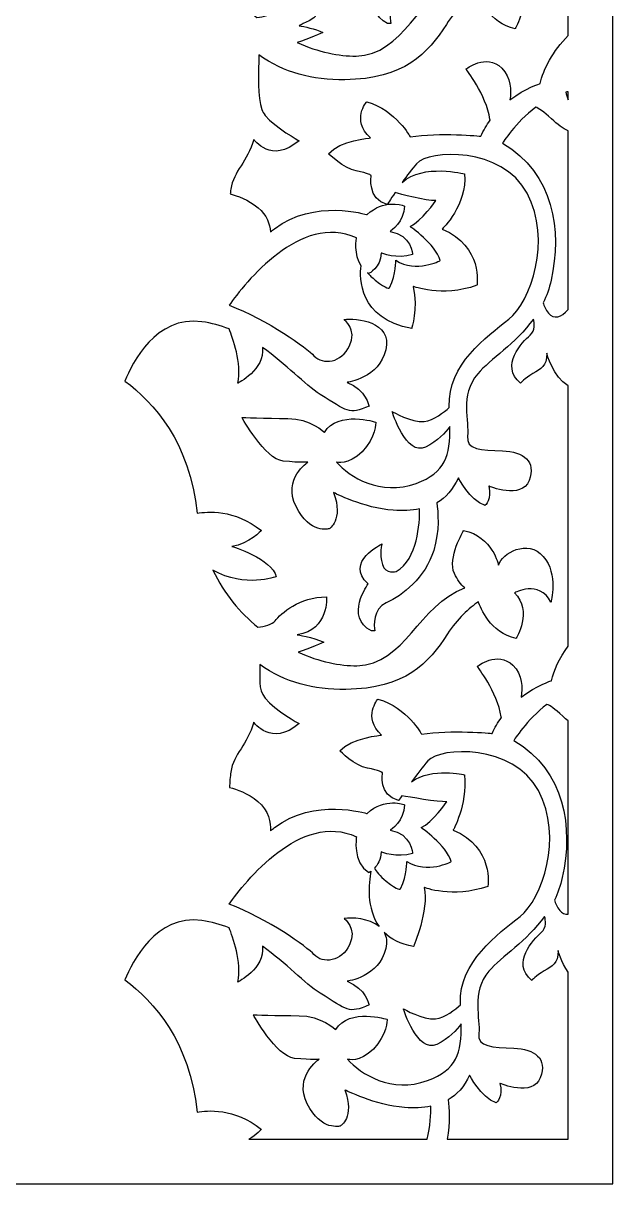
# Model space of a CAD drawing. Header units: centimetres. Extents: x -9.6 to 9.9, y -13.1 to 7.2.
# Drawn here: x 4.76 to 9.93, y -13.1 to -2.93 of the extents above; entities that cross this region are included whole.
import ezdxf

# ---------------------------------------------------------------- set-up
doc = ezdxf.new("R2010")
doc.units = ezdxf.units.CM
doc.header["$MEASUREMENT"] = 0
doc.layers.add('layer 1', color=7, linetype='Continuous')

msp = doc.modelspace()

# ---------------------------------------------------------------- linework, layer by layer
at = {"layer": 'layer 1', "color": 177}
for points, knots in [([(-9.62521, 7.23276), (-9.62521, 7.23276), (9.9253, 7.23276), (9.9253, 7.23276), (9.9253, 7.23276), (9.9253, 7.23276), (9.9253, -13.09977), (9.9253, -13.09977), (9.9253, -13.09977), (9.9253, -13.09977), (-9.62521, -13.09977), (-9.62521, -13.09977), (-9.62521, -13.09977), (-9.62521, -13.09977), (-9.62521, 7.23276), (-9.62521, 7.23276)], [0, 0, 0, 0, 0.2, 0.2, 0.2, 0.2, 0.4, 0.4, 0.4, 0.4, 0.6, 0.6, 0.6, 0.6, 1, 1, 1, 1]), ([(9.53429, -0.62569), (9.53429, -0.62569), (9.53429, -3.0408), (9.53429, -3.0408), (9.53429, -3.0408), (9.40402, -3.17687), (9.31375, -3.33815), (9.28936, -3.46142), (9.28936, -3.46142), (9.28936, -3.46142), (9.16129, -3.49952), (9.02375, -3.60596), (9.02375, -3.60596), (9.03579, -3.5263), (9.03524, -3.4077), (8.95197, -3.32646), (8.95197, -3.32646), (8.81607, -3.19387), (8.638, -3.33593), (8.638, -3.33593), (8.638, -3.33593), (8.638, -3.33593), (8.81607, -3.55849), (8.84887, -3.77632), (8.84887, -3.77632), (8.84928, -3.77901), (8.84969, -3.78157), (8.85013, -3.7841), (8.85013, -3.7841), (8.82015, -3.82553), (8.79262, -3.87169), (8.76921, -3.92312), (8.76921, -3.92312), (8.76921, -3.92312), (8.40371, -3.8876), (8.15066, -3.93022), (8.15066, -3.93022), (8.15066, -3.93022), (8.02994, -3.69883), (7.76871, -3.62167), (7.76871, -3.62167), (7.76871, -3.62167), (7.63207, -3.78006), (7.80086, -3.93845), (7.80086, -3.93845), (7.80086, -3.93845), (7.53561, -3.95876), (7.43514, -4.07654), (7.43514, -4.07654), (7.43514, -4.07654), (7.56777, -4.2065), (7.67628, -4.2268), (7.67628, -4.2268), (7.78479, -4.24711), (7.8089, -4.26742), (7.8089, -4.26742), (7.8089, -4.26742), (7.8089, -4.26742), (7.77205, -4.47802), (7.9487, -4.5213), (7.9487, -4.5213), (7.9487, -4.5213), (7.97711, -4.47716), (8.01802, -4.41705), (8.01802, -4.41705), (8.05139, -4.42644), (8.29205, -4.49314), (8.37521, -4.48772), (8.37521, -4.48772), (8.37521, -4.48772), (8.24827, -4.66847), (8.15018, -4.71512), (8.15018, -4.71512), (8.15018, -4.71512), (8.36944, -4.86672), (8.41272, -5.01249), (8.41272, -5.01249), (8.41272, -5.01249), (8.205, -5.124), (8.02325, -5.0103), (8.02325, -5.0103), (8.02325, -5.0103), (8.02902, -5.12619), (7.96843, -5.25155), (7.96843, -5.25155), (7.96843, -5.25155), (7.95112, -5.27196), (7.84438, -5.18449), (7.84438, -5.18449), (7.81593, -5.16119), (7.79404, -5.13964), (7.77723, -5.12057), (7.77723, -5.12057), (7.78035, -5.12265), (7.78353, -5.12469), (7.78684, -5.12663), (7.78684, -5.12663), (7.78684, -5.12663), (7.89462, -5.07454), (7.89462, -4.94668), (7.89462, -4.94668), (7.89462, -4.94668), (8.0352, -5.00351), (8.17109, -4.96089), (8.17109, -4.96089), (8.17109, -4.96089), (8.16172, -4.78568), (7.97428, -4.75727), (7.97428, -4.75727), (7.97428, -4.75727), (8.1008, -4.67203), (8.1008, -4.53471), (8.1008, -4.53471), (8.1008, -4.53471), (8.06812, -4.52132), (8.0185, -4.51817), (8.0185, -4.51817), (8.0185, -4.51817), (7.98102, -4.51796), (7.98102, -4.51796), (7.98102, -4.51796), (7.92037, -4.52111), (7.84457, -4.54232), (7.77278, -4.61047), (7.77278, -4.61047), (7.77278, -4.61047), (7.30418, -4.46841), (6.96211, -4.73359), (6.96211, -4.73359), (6.95032, -4.74273), (6.93858, -4.75199), (6.92694, -4.76133), (6.92694, -4.76133), (6.92038, -4.69579), (6.89452, -4.61401), (6.81686, -4.55038), (6.81686, -4.55038), (6.72955, -4.47884), (6.63689, -4.44508), (6.57291, -4.42926), (6.57291, -4.42926), (6.5744, -4.4148), (6.57611, -4.40086), (6.57806, -4.38763), (6.57806, -4.38763), (6.60174, -4.22611), (6.72606, -4.14834), (6.77934, -3.95092), (6.77934, -3.95092), (6.77934, -3.95092), (6.93326, -4.17227), (7.17598, -3.96288), (7.17598, -3.96288), (7.17598, -3.96288), (6.96878, -3.84922), (6.87998, -3.74153), (6.87998, -3.74153), (6.8659, -3.72446), (6.85587, -3.70727), (6.84872, -3.68971), (6.84872, -3.68971), (6.81344, -3.58228), (6.81716, -3.3672), (6.82428, -3.28202), (6.82428, -3.28202), (6.82461, -3.2595), (6.82448, -3.23597), (6.82256, -3.21119), (6.82256, -3.21119), (7.04636, -3.37015), (7.29255, -3.4317), (7.57826, -3.42856), (7.57826, -3.42856), (8.09605, -3.42287), (8.30472, -3.19929), (8.46794, -2.94335), (8.46794, -2.94335), (8.55335, -2.80942), (8.65877, -2.71753), (8.7399, -2.66037), (8.7399, -2.66037), (8.75783, -2.71675), (8.83944, -2.92811), (9.06903, -2.98317), (9.06903, -2.98317), (9.06903, -2.98317), (9.21761, -2.74202), (9.05552, -2.58277), (9.05552, -2.58277), (9.05552, -2.58277), (9.27164, -2.46447), (9.3752, -2.66467), (9.3752, -2.66467), (9.3752, -2.66467), (9.44274, -2.41897), (9.30766, -2.26427), (9.30766, -2.26427), (9.17259, -2.10957), (8.94296, -2.23242), (8.91594, -2.34162), (8.91594, -2.34162), (8.91594, -2.34162), (8.86191, -2.08682), (8.60977, -2.03677), (8.60977, -2.03677), (8.60977, -2.03677), (8.46569, -2.27792), (8.52872, -2.41442), (8.52872, -2.41442), (8.55342, -2.4679), (8.58707, -2.50948), (8.61891, -2.54031), (8.61891, -2.54031), (8.21349, -2.68695), (8.09695, -3.21342), (7.67519, -3.22146), (7.67519, -3.22146), (7.52963, -3.22424), (7.3455, -3.18612), (7.15882, -3.10265), (7.15882, -3.10265), (7.25532, -3.07215), (7.38507, -3.01502), (7.38507, -3.01502), (7.38507, -3.01502), (7.31284, -2.98184), (7.22148, -2.96318), (7.17728, -2.9555), (7.17728, -2.9555), (7.18914, -2.94952), (7.20113, -2.94326), (7.2133, -2.93667), (7.2133, -2.93667), (7.36376, -2.88517), (7.39894, -2.75289), (7.40637, -2.67654), (7.40637, -2.67654), (7.40646, -2.6757), (7.40654, -2.67487), (7.40661, -2.67405), (7.40661, -2.67405), (7.40666, -2.67353), (7.4067, -2.67303), (7.40675, -2.67252), (7.40675, -2.67252), (7.40959, -2.64054), (7.40759, -2.61917), (7.40759, -2.61917), (7.40759, -2.61917), (7.17345, -2.61462), (7.00686, -2.76477), (6.95733, -2.82847), (6.95733, -2.82847), (6.93192, -2.86115), (6.86501, -2.87705), (6.80587, -2.8848), (6.80587, -2.8848), (6.65054, -2.75752), (6.51133, -2.59233), (6.41332, -2.38594), (6.41332, -2.38594), (6.69591, -2.54511), (6.9666, -2.44209), (6.9666, -2.44209), (6.9666, -2.44209), (6.96656, -2.44188), (6.96649, -2.44167), (6.96645, -2.44146), (6.96645, -2.44146), (6.96659, -2.44141), (6.96667, -2.44138), (6.96667, -2.44138), (6.96667, -2.44138), (6.93457, -2.29135), (6.60516, -2.18427), (6.58047, -2.17644), (6.58047, -2.17644), (6.73385, -2.15479), (6.83736, -2.03765), (6.83736, -2.03765), (6.83736, -2.03765), (6.83725, -2.03756), (6.83714, -2.03748), (6.83703, -2.03739), (6.83703, -2.03739), (6.83729, -2.0371), (6.83743, -2.03694), (6.83743, -2.03694), (6.83743, -2.03694), (6.73715, -1.957), (6.63687, -1.9148), (6.5481, -1.89392), (6.5481, -1.89392), (6.5481, -1.89392), (6.54498, -1.89392), (6.54498, -1.89392), (6.54498, -1.89392), (6.42344, -1.86592), (6.32384, -1.87779), (6.27603, -1.88712), (6.27603, -1.88712), (6.21057, -1.26574), (5.89268, -0.91452), (5.64202, -0.72833), (5.64202, -0.72833), (5.70599, -0.56924), (5.91329, -0.1533), (6.31502, -0.20866), (6.31502, -0.20866), (6.39991, -0.22036), (6.47925, -0.24244), (6.55366, -0.27169), (6.55366, -0.27169), (6.58793, -0.35279), (6.6687, -0.57092), (6.63028, -0.74781), (6.63028, -0.74781), (6.63028, -0.74781), (6.86966, -0.62911), (6.84635, -0.43366), (6.84635, -0.43366), (7.05468, -0.58118), (7.21601, -0.75938), (7.35349, -0.84538), (7.35349, -0.84538), (7.58987, -0.99326), (7.60113, -1.02738), (7.78123, -0.94776), (7.78123, -0.94776), (7.78123, -0.94776), (7.75376, -0.80498), (7.59004, -0.7401), (7.59004, -0.7401), (7.59004, -0.7401), (7.87148, -0.70153), (7.92775, -0.4538), (7.92775, -0.4538), (7.98401, -0.20606), (7.66651, -0.17357), (7.56202, -0.18981), (7.56202, -0.18981), (7.56202, -0.18981), (7.67857, -0.2751), (7.61025, -0.42131), (7.61025, -0.42131), (7.54193, -0.56751), (7.37448, -0.59184), (7.29812, -0.50656), (7.29812, -0.50656), (7.24139, -0.4432), (6.88854, -0.18921), (6.55502, -0.06499), (6.55502, -0.06499), (6.69167, 0.12817), (7.18105, 0.75066), (7.67038, 0.52553), (7.67038, 0.52553), (7.67038, 0.52553), (7.63616, 0.31793), (7.75994, 0.22514), (7.75994, 0.22514), (7.75016, 0.1034), (7.76676, -0.22187), (8.20616, -0.30226), (8.20616, -0.30226), (8.20616, -0.30226), (8.2624, -0.13178), (8.22022, 0.0671), (8.22022, 0.0671), (8.22022, 0.0671), (8.46389, -0.03234), (8.77785, 0.07657), (8.77785, 0.07657), (8.77785, 0.07657), (8.83409, 0.41752), (8.47327, 0.56905), (8.47327, 0.56905), (8.47327, 0.56905), (8.69351, 0.78214), (8.67008, 1.05206), (8.67008, 1.05206), (8.67008, 1.05206), (8.41105, 1.11649), (8.23098, 1.00847), (8.23098, 1.00847), (8.26935, 1.06021), (8.3102, 1.11308), (8.34621, 1.15492), (8.34621, 1.15492), (8.45327, 1.27934), (9.09564, 1.30639), (9.31511, 0.89527), (9.31511, 0.89527), (9.53459, 0.48415), (9.34806, -0.05315), (9.15515, -0.20748), (9.15515, -0.20748), (8.96225, -0.36181), (8.61662, -0.60549), (8.63269, -0.971), (8.63269, -0.971), (8.63285, -0.97451), (8.63299, -0.97797), (8.63314, -0.98145), (8.63314, -0.98145), (8.59003, -1.01934), (8.4955, -1.09444), (8.41404, -1.10334), (8.41404, -1.10334), (8.30452, -1.11531), (8.13283, -1.0166), (8.13283, -1.0166), (8.13283, -1.0166), (8.13283, -1.0166), (8.25419, -1.41144), (8.42588, -1.32768), (8.42588, -1.32768), (8.53093, -1.27643), (8.60049, -1.1994), (8.63868, -1.14734), (8.63868, -1.14734), (8.64174, -1.4021), (8.60206, -1.55132), (8.34333, -1.64518), (8.34333, -1.64518), (8.02985, -1.7589), (7.75656, -1.58832), (7.64403, -1.45836), (7.64403, -1.45836), (7.64403, -1.45836), (7.74853, -1.49085), (7.86909, -1.36901), (7.86909, -1.36901), (7.98966, -1.24717), (7.98966, -1.10909), (7.98966, -1.10909), (7.98966, -1.10909), (7.98966, -1.10909), (7.66011, -1.00349), (7.53954, -1.19844), (7.53954, -1.19844), (7.53954, -1.19844), (7.41093, -1.0766), (7.21803, -1.0766), (7.21803, -1.0766), (7.02512, -1.0766), (6.81613, -1.06847), (6.81613, -1.06847), (6.81613, -1.06847), (6.81613, -1.06847), (7.01708, -1.43399), (7.17784, -1.45024), (7.17784, -1.45024), (7.33859, -1.46648), (7.39486, -1.45836), (7.39486, -1.45836), (7.39486, -1.45836), (7.39486, -1.45836), (7.1698, -1.60457), (7.29037, -1.84824), (7.29037, -1.84824), (7.41093, -2.09192), (7.57973, -2.04319), (7.57973, -2.04319), (7.57973, -2.04319), (7.57973, -2.04319), (7.70834, -1.97008), (7.61992, -1.7264), (7.61992, -1.7264), (7.61992, -1.7264), (7.88517, -1.86449), (8.14238, -1.88073), (8.14238, -1.88073), (8.22544, -1.88598), (8.30261, -1.88356), (8.37284, -1.86973), (8.37284, -1.86973), (8.37417, -1.99104), (8.3586, -2.30769), (8.16779, -2.41637), (8.16779, -2.41637), (8.16779, -2.41637), (8.07691, -2.44698), (8.04662, -2.35515), (8.04662, -2.35515), (8.01633, -2.26331), (8.04229, -2.17585), (8.04229, -2.17585), (8.04229, -2.17585), (8.04229, -2.17585), (7.71341, -2.33328), (7.92112, -2.5257), (7.92112, -2.5257), (7.92112, -2.5257), (7.71277, -2.8173), (7.95174, -2.93667), (7.95174, -2.93667), (7.95174, -2.93667), (7.97935, -2.93667), (7.97935, -2.93667), (7.97935, -2.93667), (7.97265, -2.89215), (7.96103, -2.74709), (8.08124, -2.69187), (8.08124, -2.69187), (8.22404, -2.62628), (8.42311, -2.47322), (8.49667, -2.2327), (8.49667, -2.2327), (8.54931, -2.06059), (8.53545, -1.8952), (8.52333, -1.81504), (8.52333, -1.81504), (8.60099, -1.77027), (8.66508, -1.70036), (8.71307, -1.59644), (8.71307, -1.59644), (8.71307, -1.59644), (8.80953, -1.79139), (8.94617, -1.84012), (8.94617, -1.84012), (8.94617, -1.84012), (9.01047, -1.78326), (8.97832, -1.66955), (8.97832, -1.66955), (8.97832, -1.66955), (9.26768, -1.79139), (9.33199, -1.62081), (9.33199, -1.62081), (9.39629, -1.45024), (9.28376, -1.36901), (9.09889, -1.36089), (9.09889, -1.36089), (8.91402, -1.35277), (8.77737, -1.35277), (8.79345, -1.23093), (8.79345, -1.23093), (8.80953, -1.10909), (8.72111, -0.87353), (8.88187, -0.68671), (8.88187, -0.68671), (8.99351, -0.55696), (9.21369, -0.42325), (9.37012, -0.20676), (9.37012, -0.20676), (9.37859, -0.24045), (9.38955, -0.30543), (9.34071, -0.34774), (9.34071, -0.34774), (9.2723, -0.40699), (9.07197, -0.61437), (9.25765, -0.76743), (9.25765, -0.76743), (9.25765, -0.76743), (9.29185, -0.72793), (9.36514, -0.6835), (9.36514, -0.6835), (9.43843, -0.63906), (9.48729, -0.62424), (9.48729, -0.50574), (9.48729, -0.50574), (9.48729, -0.50574), (9.50188, -0.56122), (9.53429, -0.62569)], [0, 0, 0, 0, 0.00704225, 0.00704225, 0.00704225, 0.00704225, 0.01408451, 0.01408451, 0.01408451, 0.01408451, 0.02112676, 0.02112676, 0.02112676, 0.02112676, 0.02816901, 0.02816901, 0.02816901, 0.02816901, 0.03521127, 0.03521127, 0.03521127, 0.03521127, 0.04225352, 0.04225352, 0.04225352, 0.04225352, 0.04929577, 0.04929577, 0.04929577, 0.04929577, 0.05633803, 0.05633803, 0.05633803, 0.05633803, 0.06338028, 0.06338028, 0.06338028, 0.06338028, 0.07042254, 0.07042254, 0.07042254, 0.07042254, 0.07746479, 0.07746479, 0.07746479, 0.07746479, 0.08450704, 0.08450704, 0.08450704, 0.08450704, 0.0915493, 0.0915493, 0.0915493, 0.0915493, 0.09859155, 0.09859155, 0.09859155, 0.09859155, 0.1056338, 0.1056338, 0.1056338, 0.1056338, 0.11267606, 0.11267606, 0.11267606, 0.11267606, 0.11971831, 0.11971831, 0.11971831, 0.11971831, 0.12676056, 0.12676056, 0.12676056, 0.12676056, 0.13380282, 0.13380282, 0.13380282, 0.13380282, 0.14084507, 0.14084507, 0.14084507, 0.14084507, 0.14788732, 0.14788732, 0.14788732, 0.14788732, 0.15492958, 0.15492958, 0.15492958, 0.15492958, 0.16197183, 0.16197183, 0.16197183, 0.16197183, 0.16901408, 0.16901408, 0.16901408, 0.16901408, 0.17605634, 0.17605634, 0.17605634, 0.17605634, 0.18309859, 0.18309859, 0.18309859, 0.18309859, 0.19014085, 0.19014085, 0.19014085, 0.19014085, 0.1971831, 0.1971831, 0.1971831, 0.1971831, 0.20422535, 0.20422535, 0.20422535, 0.20422535, 0.21126761, 0.21126761, 0.21126761, 0.21126761, 0.21830986, 0.21830986, 0.21830986, 0.21830986, 0.22535211, 0.22535211, 0.22535211, 0.22535211, 0.23239437, 0.23239437, 0.23239437, 0.23239437, 0.23943662, 0.23943662, 0.23943662, 0.23943662, 0.24647887, 0.24647887, 0.24647887, 0.24647887, 0.25352113, 0.25352113, 0.25352113, 0.25352113, 0.26056338, 0.26056338, 0.26056338, 0.26056338, 0.26760563, 0.26760563, 0.26760563, 0.26760563, 0.27464789, 0.27464789, 0.27464789, 0.27464789, 0.28169014, 0.28169014, 0.28169014, 0.28169014, 0.28873239, 0.28873239, 0.28873239, 0.28873239, 0.29577465, 0.29577465, 0.29577465, 0.29577465, 0.3028169, 0.3028169, 0.3028169, 0.3028169, 0.30985915, 0.30985915, 0.30985915, 0.30985915, 0.31690141, 0.31690141, 0.31690141, 0.31690141, 0.32394366, 0.32394366, 0.32394366, 0.32394366, 0.33098592, 0.33098592, 0.33098592, 0.33098592, 0.33802817, 0.33802817, 0.33802817, 0.33802817, 0.34507042, 0.34507042, 0.34507042, 0.34507042, 0.35211268, 0.35211268, 0.35211268, 0.35211268, 0.35915493, 0.35915493, 0.35915493, 0.35915493, 0.36619718, 0.36619718, 0.36619718, 0.36619718, 0.37323944, 0.37323944, 0.37323944, 0.37323944, 0.38028169, 0.38028169, 0.38028169, 0.38028169, 0.38732394, 0.38732394, 0.38732394, 0.38732394, 0.3943662, 0.3943662, 0.3943662, 0.3943662, 0.40140845, 0.40140845, 0.40140845, 0.40140845, 0.4084507, 0.4084507, 0.4084507, 0.4084507, 0.41549296, 0.41549296, 0.41549296, 0.41549296, 0.42253521, 0.42253521, 0.42253521, 0.42253521, 0.42957746, 0.42957746, 0.42957746, 0.42957746, 0.43661972, 0.43661972, 0.43661972, 0.43661972, 0.44366197, 0.44366197, 0.44366197, 0.44366197, 0.45070423, 0.45070423, 0.45070423, 0.45070423, 0.45774648, 0.45774648, 0.45774648, 0.45774648, 0.46478873, 0.46478873, 0.46478873, 0.46478873, 0.47183099, 0.47183099, 0.47183099, 0.47183099, 0.47887324, 0.47887324, 0.47887324, 0.47887324, 0.48591549, 0.48591549, 0.48591549, 0.48591549, 0.49295775, 0.49295775, 0.49295775, 0.49295775, 0.5, 0.5, 0.5, 0.5, 0.50704225, 0.50704225, 0.50704225, 0.50704225, 0.51408451, 0.51408451, 0.51408451, 0.51408451, 0.52112676, 0.52112676, 0.52112676, 0.52112676, 0.52816901, 0.52816901, 0.52816901, 0.52816901, 0.53521127, 0.53521127, 0.53521127, 0.53521127, 0.54225352, 0.54225352, 0.54225352, 0.54225352, 0.54929577, 0.54929577, 0.54929577, 0.54929577, 0.55633803, 0.55633803, 0.55633803, 0.55633803, 0.56338028, 0.56338028, 0.56338028, 0.56338028, 0.57042254, 0.57042254, 0.57042254, 0.57042254, 0.57746479, 0.57746479, 0.57746479, 0.57746479, 0.58450704, 0.58450704, 0.58450704, 0.58450704, 0.5915493, 0.5915493, 0.5915493, 0.5915493, 0.59859155, 0.59859155, 0.59859155, 0.59859155, 0.6056338, 0.6056338, 0.6056338, 0.6056338, 0.61267606, 0.61267606, 0.61267606, 0.61267606, 0.61971831, 0.61971831, 0.61971831, 0.61971831, 0.62676056, 0.62676056, 0.62676056, 0.62676056, 0.63380282, 0.63380282, 0.63380282, 0.63380282, 0.64084507, 0.64084507, 0.64084507, 0.64084507, 0.64788732, 0.64788732, 0.64788732, 0.64788732, 0.65492958, 0.65492958, 0.65492958, 0.65492958, 0.66197183, 0.66197183, 0.66197183, 0.66197183, 0.66901408, 0.66901408, 0.66901408, 0.66901408, 0.67605634, 0.67605634, 0.67605634, 0.67605634, 0.68309859, 0.68309859, 0.68309859, 0.68309859, 0.69014085, 0.69014085, 0.69014085, 0.69014085, 0.6971831, 0.6971831, 0.6971831, 0.6971831, 0.70422535, 0.70422535, 0.70422535, 0.70422535, 0.71126761, 0.71126761, 0.71126761, 0.71126761, 0.71830986, 0.71830986, 0.71830986, 0.71830986, 0.72535211, 0.72535211, 0.72535211, 0.72535211, 0.73239437, 0.73239437, 0.73239437, 0.73239437, 0.73943662, 0.73943662, 0.73943662, 0.73943662, 0.74647887, 0.74647887, 0.74647887, 0.74647887, 0.75352113, 0.75352113, 0.75352113, 0.75352113, 0.76056338, 0.76056338, 0.76056338, 0.76056338, 0.76760563, 0.76760563, 0.76760563, 0.76760563, 0.77464789, 0.77464789, 0.77464789, 0.77464789, 0.78169014, 0.78169014, 0.78169014, 0.78169014, 0.78873239, 0.78873239, 0.78873239, 0.78873239, 0.79577465, 0.79577465, 0.79577465, 0.79577465, 0.8028169, 0.8028169, 0.8028169, 0.8028169, 0.80985915, 0.80985915, 0.80985915, 0.80985915, 0.81690141, 0.81690141, 0.81690141, 0.81690141, 0.82394366, 0.82394366, 0.82394366, 0.82394366, 0.83098592, 0.83098592, 0.83098592, 0.83098592, 0.83802817, 0.83802817, 0.83802817, 0.83802817, 0.84507042, 0.84507042, 0.84507042, 0.84507042, 0.85211268, 0.85211268, 0.85211268, 0.85211268, 0.85915493, 0.85915493, 0.85915493, 0.85915493, 0.86619718, 0.86619718, 0.86619718, 0.86619718, 0.87323944, 0.87323944, 0.87323944, 0.87323944, 0.88028169, 0.88028169, 0.88028169, 0.88028169, 0.88732394, 0.88732394, 0.88732394, 0.88732394, 0.8943662, 0.8943662, 0.8943662, 0.8943662, 0.90140845, 0.90140845, 0.90140845, 0.90140845, 0.9084507, 0.9084507, 0.9084507, 0.9084507, 0.91549296, 0.91549296, 0.91549296, 0.91549296, 0.92253521, 0.92253521, 0.92253521, 0.92253521, 0.92957746, 0.92957746, 0.92957746, 0.92957746, 0.93661972, 0.93661972, 0.93661972, 0.93661972, 0.94366197, 0.94366197, 0.94366197, 0.94366197, 0.95070423, 0.95070423, 0.95070423, 0.95070423, 0.95774648, 0.95774648, 0.95774648, 0.95774648, 0.96478873, 0.96478873, 0.96478873, 0.96478873, 0.97183099, 0.97183099, 0.97183099, 0.97183099, 0.97887324, 0.97887324, 0.97887324, 0.97887324, 0.98591549, 0.98591549, 0.98591549, 0.98591549, 1, 1, 1, 1]), ([(9.53429, -3.53319), (9.53429, -3.53319), (9.53429, -3.60407), (9.53429, -3.60407), (9.53429, -3.60407), (9.52455, -3.58119), (9.51801, -3.558), (9.51364, -3.53763), (9.51364, -3.53763), (9.52048, -3.53602), (9.52736, -3.53454), (9.53429, -3.53319)], [0, 0, 0, 0, 0.25, 0.25, 0.25, 0.25, 0.5, 0.5, 0.5, 0.5, 1, 1, 1, 1]), ([(9.53429, -3.87586), (9.53429, -3.87586), (9.53429, -5.44166), (9.53429, -5.44166), (9.53429, -5.44166), (9.47566, -5.51229), (9.40648, -5.52797), (9.36138, -5.47411), (9.36138, -5.47411), (9.33638, -5.44426), (9.323, -5.41013), (9.31585, -5.38216), (9.31585, -5.38216), (9.34492, -5.32237), (9.36853, -5.25711), (9.38433, -5.18527), (9.38433, -5.18527), (9.48078, -4.74665), (9.41052, -4.25522), (8.96027, -3.98348), (8.96027, -3.98348), (8.96027, -3.98348), (9.07197, -3.80296), (9.25011, -3.66818), (9.25011, -3.66818), (9.275, -3.67877), (9.31768, -3.70564), (9.38776, -3.77158), (9.38776, -3.77158), (9.44163, -3.82227), (9.48814, -3.85732), (9.53429, -3.87586)], [0, 0, 0, 0, 0.11111111, 0.11111111, 0.11111111, 0.11111111, 0.22222222, 0.22222222, 0.22222222, 0.22222222, 0.33333333, 0.33333333, 0.33333333, 0.33333333, 0.44444444, 0.44444444, 0.44444444, 0.44444444, 0.55555556, 0.55555556, 0.55555556, 0.55555556, 0.66666667, 0.66666667, 0.66666667, 0.66666667, 0.77777778, 0.77777778, 0.77777778, 0.77777778, 1, 1, 1, 1]), ([(9.53429, -6.11116), (9.53429, -6.11116), (9.53429, -8.39029), (9.53429, -8.39029), (9.53429, -8.39029), (9.45764, -8.49521), (9.40561, -8.60414), (9.38799, -8.69321), (9.38799, -8.69321), (9.38799, -8.69321), (9.25992, -8.73131), (9.12238, -8.83775), (9.12238, -8.83775), (9.13442, -8.75809), (9.13387, -8.63949), (9.05059, -8.55825), (9.05059, -8.55825), (8.9147, -8.42566), (8.73663, -8.56772), (8.73663, -8.56772), (8.73663, -8.56772), (8.73663, -8.56772), (8.9147, -8.79028), (8.9475, -9.00811), (8.9475, -9.00811), (8.94791, -9.0108), (8.94832, -9.01336), (8.94875, -9.01589), (8.94875, -9.01589), (8.91878, -9.05732), (8.89125, -9.10348), (8.86784, -9.15491), (8.86784, -9.15491), (8.86784, -9.15491), (8.50233, -9.11939), (8.24929, -9.16201), (8.24929, -9.16201), (8.24929, -9.16201), (8.12857, -8.93063), (7.86734, -8.85346), (7.86734, -8.85346), (7.86734, -8.85346), (7.7307, -9.01185), (7.89949, -9.17024), (7.89949, -9.17024), (7.89949, -9.17024), (7.63424, -9.19055), (7.53377, -9.30833), (7.53377, -9.30833), (7.53377, -9.30833), (7.6664, -9.43829), (7.77491, -9.45859), (7.77491, -9.45859), (7.88342, -9.4789), (7.90753, -9.49921), (7.90753, -9.49921), (7.90753, -9.49921), (7.90753, -9.49921), (7.87068, -9.69873), (8.04733, -9.74201), (8.04733, -9.74201), (8.04733, -9.74201), (8.05816, -9.72597), (8.07607, -9.70013), (8.07607, -9.70013), (8.13826, -9.71169), (8.39309, -9.75781), (8.47139, -9.7527), (8.47139, -9.7527), (8.47139, -9.7527), (8.34446, -9.93345), (8.24637, -9.9801), (8.24637, -9.9801), (8.24637, -9.9801), (8.46562, -10.1317), (8.5089, -10.27747), (8.5089, -10.27747), (8.5089, -10.27747), (8.30118, -10.38898), (8.11943, -10.27528), (8.11943, -10.27528), (8.11943, -10.27528), (8.1252, -10.39117), (8.06461, -10.51653), (8.06461, -10.51653), (8.06461, -10.51653), (8.0473, -10.53693), (7.94056, -10.44947), (7.94056, -10.44947), (7.8828, -10.40215), (7.85207, -10.36208), (7.83603, -10.33526), (7.83603, -10.33526), (7.86444, -10.30653), (7.89462, -10.2601), (7.89462, -10.19245), (7.89462, -10.19245), (7.89462, -10.19245), (8.0352, -10.24927), (8.17109, -10.20665), (8.17109, -10.20665), (8.17109, -10.20665), (8.16172, -10.03145), (7.97428, -10.00304), (7.97428, -10.00304), (7.97428, -10.00304), (8.1008, -9.9178), (8.1008, -9.78047), (8.1008, -9.78047), (8.1008, -9.78047), (7.92742, -9.70944), (7.77278, -9.85624), (7.77278, -9.85624), (7.77278, -9.85624), (7.30418, -9.71418), (6.96211, -9.97936), (6.96211, -9.97936), (6.95038, -9.98845), (6.93872, -9.99766), (6.92713, -10.00694), (6.92713, -10.00694), (6.92861, -9.93791), (6.91269, -9.82952), (6.81527, -9.74969), (6.81527, -9.74969), (6.72564, -9.67625), (6.63035, -9.64262), (6.56627, -9.62735), (6.56627, -9.62735), (6.56849, -9.57984), (6.57219, -9.53321), (6.57806, -9.49319), (6.57806, -9.49319), (6.60174, -9.33167), (6.72606, -9.2539), (6.77934, -9.05647), (6.77934, -9.05647), (6.77934, -9.05647), (6.93326, -9.27782), (7.17598, -9.06844), (7.17598, -9.06844), (7.17598, -9.06844), (6.96878, -8.95477), (6.87998, -8.84709), (6.87998, -8.84709), (6.80871, -8.76068), (6.84035, -8.67038), (6.83117, -8.55153), (6.83117, -8.55153), (7.05497, -8.71049), (7.30116, -8.77203), (7.58687, -8.7689), (7.58687, -8.7689), (8.10466, -8.76321), (8.31333, -8.53963), (8.47655, -8.28369), (8.47655, -8.28369), (8.56196, -8.14976), (8.66738, -8.05787), (8.74851, -8.00071), (8.74851, -8.00071), (8.76643, -8.05709), (8.84805, -8.26845), (9.07764, -8.32351), (9.07764, -8.32351), (9.07764, -8.32351), (9.22622, -8.08236), (9.06413, -7.92311), (9.06413, -7.92311), (9.06413, -7.92311), (9.28025, -7.80481), (9.38381, -8.005), (9.38381, -8.005), (9.38381, -8.005), (9.45135, -7.75931), (9.31627, -7.60461), (9.31627, -7.60461), (9.18119, -7.44991), (8.95156, -7.57276), (8.92455, -7.68196), (8.92455, -7.68196), (8.92455, -7.68196), (8.87052, -7.42716), (8.61838, -7.37711), (8.61838, -7.37711), (8.61838, -7.37711), (8.47429, -7.61826), (8.53733, -7.75476), (8.53733, -7.75476), (8.56203, -7.80824), (8.59568, -7.84982), (8.62752, -7.88065), (8.62752, -7.88065), (8.2221, -8.02729), (8.10556, -8.55376), (7.6838, -8.5618), (7.6838, -8.5618), (7.53824, -8.56458), (7.35411, -8.52646), (7.16743, -8.44298), (7.16743, -8.44298), (7.26393, -8.41249), (7.39368, -8.35536), (7.39368, -8.35536), (7.39368, -8.35536), (7.29463, -8.30986), (7.15955, -8.29166), (7.15955, -8.29166), (7.15955, -8.29166), (7.44321, -8.24615), (7.4162, -7.95951), (7.4162, -7.95951), (7.4162, -7.95951), (7.18206, -7.95496), (7.01547, -8.1051), (6.96594, -8.16881), (6.96594, -8.16881), (6.94053, -8.20149), (6.87361, -8.21739), (6.81448, -8.22514), (6.81448, -8.22514), (6.65889, -8.09765), (6.51948, -7.93213), (6.42144, -7.72527), (6.42144, -7.72527), (6.70423, -7.88488), (6.97528, -7.78172), (6.97528, -7.78172), (6.97528, -7.78172), (6.94193, -7.62584), (6.58756, -7.5163), (6.58756, -7.5163), (6.58756, -7.5163), (6.74181, -7.49524), (6.84604, -7.37727), (6.84604, -7.37727), (6.84604, -7.37727), (6.60688, -7.18665), (6.36774, -7.21054), (6.28471, -7.22675), (6.28471, -7.22675), (6.21925, -6.60537), (5.90136, -6.25414), (5.6507, -6.06795), (5.6507, -6.06795), (5.71467, -5.90886), (5.92197, -5.49293), (6.3237, -5.54829), (6.3237, -5.54829), (6.40859, -5.55998), (6.48793, -5.58207), (6.56234, -5.61132), (6.56234, -5.61132), (6.59661, -5.69242), (6.67738, -5.91055), (6.63896, -6.08744), (6.63896, -6.08744), (6.63896, -6.08744), (6.87834, -5.96874), (6.85503, -5.77328), (6.85503, -5.77328), (7.06336, -5.9208), (7.22469, -6.099), (7.36216, -6.18501), (7.36216, -6.18501), (7.59855, -6.33288), (7.60981, -6.36701), (7.78991, -6.28738), (7.78991, -6.28738), (7.78991, -6.28738), (7.76243, -6.14461), (7.59872, -6.07973), (7.59872, -6.07973), (7.59872, -6.07973), (7.88016, -6.04116), (7.93642, -5.79342), (7.93642, -5.79342), (7.99269, -5.54568), (7.67519, -5.51319), (7.5707, -5.52944), (7.5707, -5.52944), (7.5707, -5.52944), (7.68725, -5.61472), (7.61893, -5.76093), (7.61893, -5.76093), (7.55061, -5.90714), (7.38316, -5.93146), (7.3068, -5.84618), (7.3068, -5.84618), (7.25007, -5.78283), (6.89722, -5.52884), (6.5637, -5.40462), (6.5637, -5.40462), (6.70035, -5.21146), (7.18973, -4.58896), (7.67906, -4.81409), (7.67906, -4.81409), (7.67906, -4.81409), (7.65525, -4.95848), (7.71912, -5.06025), (7.71912, -5.06025), (7.70688, -5.16064), (7.69638, -5.52263), (8.16331, -5.60805), (8.16331, -5.60805), (8.16331, -5.60805), (8.21954, -5.43757), (8.17737, -5.23869), (8.17737, -5.23869), (8.17737, -5.23869), (8.42104, -5.33813), (8.735, -5.22922), (8.735, -5.22922), (8.735, -5.22922), (8.79123, -4.88827), (8.43041, -4.73674), (8.43041, -4.73674), (8.43041, -4.73674), (8.65065, -4.52365), (8.62722, -4.25373), (8.62722, -4.25373), (8.62722, -4.25373), (8.26363, -4.15995), (8.07945, -4.32871), (8.07945, -4.32871), (8.1209, -4.27047), (8.16618, -4.20987), (8.20564, -4.16401), (8.20564, -4.16401), (8.3127, -4.0396), (8.95507, -4.01255), (9.17454, -4.42367), (9.17454, -4.42367), (9.39402, -4.83478), (9.20749, -5.37209), (9.01458, -5.52642), (9.01458, -5.52642), (8.82168, -5.68075), (8.47605, -5.92442), (8.49212, -6.28994), (8.49212, -6.28994), (8.49228, -6.29345), (8.49242, -6.29691), (8.49257, -6.30039), (8.49257, -6.30039), (8.44946, -6.33828), (8.35493, -6.41338), (8.27347, -6.42228), (8.27347, -6.42228), (8.16395, -6.43424), (7.99226, -6.33553), (7.99226, -6.33553), (7.99226, -6.33553), (7.99226, -6.33553), (8.11363, -6.73037), (8.28531, -6.64662), (8.28531, -6.64662), (8.39037, -6.59536), (8.45992, -6.51833), (8.49811, -6.46628), (8.49811, -6.46628), (8.50117, -6.72104), (8.46149, -6.87026), (8.20276, -6.96411), (8.20276, -6.96411), (7.88928, -7.07783), (7.61599, -6.90726), (7.50346, -6.77729), (7.50346, -6.77729), (7.50346, -6.77729), (7.60795, -6.80979), (7.72852, -6.68795), (7.72852, -6.68795), (7.84909, -6.56611), (7.84909, -6.42802), (7.84909, -6.42802), (7.84909, -6.42802), (7.84909, -6.42802), (7.51954, -6.32243), (7.39897, -6.51737), (7.39897, -6.51737), (7.39897, -6.51737), (7.27037, -6.39553), (7.07746, -6.39553), (7.07746, -6.39553), (6.88455, -6.39553), (6.67556, -6.38741), (6.67556, -6.38741), (6.67556, -6.38741), (6.67556, -6.38741), (6.87651, -6.75293), (7.03727, -6.76917), (7.03727, -6.76917), (7.19802, -6.78542), (7.25429, -6.77729), (7.25429, -6.77729), (7.25429, -6.77729), (7.25429, -6.77729), (7.02923, -6.9235), (7.1498, -7.16718), (7.1498, -7.16718), (7.27037, -7.41086), (7.43916, -7.36212), (7.43916, -7.36212), (7.43916, -7.36212), (7.43916, -7.36212), (7.56777, -7.28902), (7.47935, -7.04534), (7.47935, -7.04534), (7.47935, -7.04534), (7.7446, -7.18342), (8.00181, -7.19967), (8.00181, -7.19967), (8.08487, -7.20492), (8.16204, -7.20249), (8.23228, -7.18866), (8.23228, -7.18866), (8.2336, -7.30998), (8.21803, -7.62663), (8.02722, -7.7353), (8.02722, -7.7353), (8.02722, -7.7353), (7.93634, -7.76592), (7.90605, -7.67408), (7.90605, -7.67408), (7.87576, -7.58225), (7.90172, -7.49479), (7.90172, -7.49479), (7.90172, -7.49479), (7.90172, -7.49479), (7.57284, -7.65222), (7.78055, -7.84463), (7.78055, -7.84463), (7.78055, -7.84463), (7.5722, -8.13623), (7.81117, -8.2556), (7.81117, -8.2556), (7.81117, -8.2556), (7.83878, -8.2556), (7.83878, -8.2556), (7.83878, -8.2556), (7.83208, -8.21108), (7.82046, -8.06602), (7.94067, -8.01081), (7.94067, -8.01081), (8.08347, -7.94521), (8.28254, -7.79216), (8.3561, -7.55164), (8.3561, -7.55164), (8.40874, -7.37953), (8.39488, -7.21414), (8.38276, -7.13398), (8.38276, -7.13398), (8.46042, -7.08921), (8.52451, -7.0193), (8.5725, -6.91538), (8.5725, -6.91538), (8.5725, -6.91538), (8.66896, -7.11032), (8.8056, -7.15906), (8.8056, -7.15906), (8.8056, -7.15906), (8.8699, -7.1022), (8.83775, -6.98848), (8.83775, -6.98848), (8.83775, -6.98848), (9.12712, -7.11032), (9.19142, -6.93975), (9.19142, -6.93975), (9.25572, -6.76917), (9.14319, -6.68795), (8.95832, -6.67982), (8.95832, -6.67982), (8.77345, -6.6717), (8.6368, -6.6717), (8.65288, -6.54986), (8.65288, -6.54986), (8.66896, -6.42802), (8.58054, -6.19247), (8.7413, -6.00565), (8.7413, -6.00565), (8.85294, -5.8759), (9.07312, -5.74219), (9.22955, -5.52569), (9.22955, -5.52569), (9.23802, -5.55939), (9.24898, -5.62437), (9.20014, -5.66667), (9.20014, -5.66667), (9.13173, -5.72593), (8.9314, -5.9333), (9.11708, -6.08637), (9.11708, -6.08637), (9.11708, -6.08637), (9.15128, -6.04687), (9.22457, -6.00243), (9.22457, -6.00243), (9.29786, -5.95799), (9.34672, -5.94318), (9.34672, -5.82468), (9.34672, -5.82468), (9.34672, -5.82468), (9.40142, -6.03269), (9.53429, -6.11116)], [0, 0, 0, 0, 0.00787402, 0.00787402, 0.00787402, 0.00787402, 0.01574803, 0.01574803, 0.01574803, 0.01574803, 0.02362205, 0.02362205, 0.02362205, 0.02362205, 0.03149606, 0.03149606, 0.03149606, 0.03149606, 0.03937008, 0.03937008, 0.03937008, 0.03937008, 0.04724409, 0.04724409, 0.04724409, 0.04724409, 0.05511811, 0.05511811, 0.05511811, 0.05511811, 0.06299213, 0.06299213, 0.06299213, 0.06299213, 0.07086614, 0.07086614, 0.07086614, 0.07086614, 0.07874016, 0.07874016, 0.07874016, 0.07874016, 0.08661417, 0.08661417, 0.08661417, 0.08661417, 0.09448819, 0.09448819, 0.09448819, 0.09448819, 0.1023622, 0.1023622, 0.1023622, 0.1023622, 0.11023622, 0.11023622, 0.11023622, 0.11023622, 0.11811024, 0.11811024, 0.11811024, 0.11811024, 0.12598425, 0.12598425, 0.12598425, 0.12598425, 0.13385827, 0.13385827, 0.13385827, 0.13385827, 0.14173228, 0.14173228, 0.14173228, 0.14173228, 0.1496063, 0.1496063, 0.1496063, 0.1496063, 0.15748031, 0.15748031, 0.15748031, 0.15748031, 0.16535433, 0.16535433, 0.16535433, 0.16535433, 0.17322835, 0.17322835, 0.17322835, 0.17322835, 0.18110236, 0.18110236, 0.18110236, 0.18110236, 0.18897638, 0.18897638, 0.18897638, 0.18897638, 0.19685039, 0.19685039, 0.19685039, 0.19685039, 0.20472441, 0.20472441, 0.20472441, 0.20472441, 0.21259843, 0.21259843, 0.21259843, 0.21259843, 0.22047244, 0.22047244, 0.22047244, 0.22047244, 0.22834646, 0.22834646, 0.22834646, 0.22834646, 0.23622047, 0.23622047, 0.23622047, 0.23622047, 0.24409449, 0.24409449, 0.24409449, 0.24409449, 0.2519685, 0.2519685, 0.2519685, 0.2519685, 0.25984252, 0.25984252, 0.25984252, 0.25984252, 0.26771654, 0.26771654, 0.26771654, 0.26771654, 0.27559055, 0.27559055, 0.27559055, 0.27559055, 0.28346457, 0.28346457, 0.28346457, 0.28346457, 0.29133858, 0.29133858, 0.29133858, 0.29133858, 0.2992126, 0.2992126, 0.2992126, 0.2992126, 0.30708661, 0.30708661, 0.30708661, 0.30708661, 0.31496063, 0.31496063, 0.31496063, 0.31496063, 0.32283465, 0.32283465, 0.32283465, 0.32283465, 0.33070866, 0.33070866, 0.33070866, 0.33070866, 0.33858268, 0.33858268, 0.33858268, 0.33858268, 0.34645669, 0.34645669, 0.34645669, 0.34645669, 0.35433071, 0.35433071, 0.35433071, 0.35433071, 0.36220472, 0.36220472, 0.36220472, 0.36220472, 0.37007874, 0.37007874, 0.37007874, 0.37007874, 0.37795276, 0.37795276, 0.37795276, 0.37795276, 0.38582677, 0.38582677, 0.38582677, 0.38582677, 0.39370079, 0.39370079, 0.39370079, 0.39370079, 0.4015748, 0.4015748, 0.4015748, 0.4015748, 0.40944882, 0.40944882, 0.40944882, 0.40944882, 0.41732283, 0.41732283, 0.41732283, 0.41732283, 0.42519685, 0.42519685, 0.42519685, 0.42519685, 0.43307087, 0.43307087, 0.43307087, 0.43307087, 0.44094488, 0.44094488, 0.44094488, 0.44094488, 0.4488189, 0.4488189, 0.4488189, 0.4488189, 0.45669291, 0.45669291, 0.45669291, 0.45669291, 0.46456693, 0.46456693, 0.46456693, 0.46456693, 0.47244094, 0.47244094, 0.47244094, 0.47244094, 0.48031496, 0.48031496, 0.48031496, 0.48031496, 0.48818898, 0.48818898, 0.48818898, 0.48818898, 0.49606299, 0.49606299, 0.49606299, 0.49606299, 0.50393701, 0.50393701, 0.50393701, 0.50393701, 0.51181102, 0.51181102, 0.51181102, 0.51181102, 0.51968504, 0.51968504, 0.51968504, 0.51968504, 0.52755906, 0.52755906, 0.52755906, 0.52755906, 0.53543307, 0.53543307, 0.53543307, 0.53543307, 0.54330709, 0.54330709, 0.54330709, 0.54330709, 0.5511811, 0.5511811, 0.5511811, 0.5511811, 0.55905512, 0.55905512, 0.55905512, 0.55905512, 0.56692913, 0.56692913, 0.56692913, 0.56692913, 0.57480315, 0.57480315, 0.57480315, 0.57480315, 0.58267717, 0.58267717, 0.58267717, 0.58267717, 0.59055118, 0.59055118, 0.59055118, 0.59055118, 0.5984252, 0.5984252, 0.5984252, 0.5984252, 0.60629921, 0.60629921, 0.60629921, 0.60629921, 0.61417323, 0.61417323, 0.61417323, 0.61417323, 0.62204724, 0.62204724, 0.62204724, 0.62204724, 0.62992126, 0.62992126, 0.62992126, 0.62992126, 0.63779528, 0.63779528, 0.63779528, 0.63779528, 0.64566929, 0.64566929, 0.64566929, 0.64566929, 0.65354331, 0.65354331, 0.65354331, 0.65354331, 0.66141732, 0.66141732, 0.66141732, 0.66141732, 0.66929134, 0.66929134, 0.66929134, 0.66929134, 0.67716535, 0.67716535, 0.67716535, 0.67716535, 0.68503937, 0.68503937, 0.68503937, 0.68503937, 0.69291339, 0.69291339, 0.69291339, 0.69291339, 0.7007874, 0.7007874, 0.7007874, 0.7007874, 0.70866142, 0.70866142, 0.70866142, 0.70866142, 0.71653543, 0.71653543, 0.71653543, 0.71653543, 0.72440945, 0.72440945, 0.72440945, 0.72440945, 0.73228346, 0.73228346, 0.73228346, 0.73228346, 0.74015748, 0.74015748, 0.74015748, 0.74015748, 0.7480315, 0.7480315, 0.7480315, 0.7480315, 0.75590551, 0.75590551, 0.75590551, 0.75590551, 0.76377953, 0.76377953, 0.76377953, 0.76377953, 0.77165354, 0.77165354, 0.77165354, 0.77165354, 0.77952756, 0.77952756, 0.77952756, 0.77952756, 0.78740157, 0.78740157, 0.78740157, 0.78740157, 0.79527559, 0.79527559, 0.79527559, 0.79527559, 0.80314961, 0.80314961, 0.80314961, 0.80314961, 0.81102362, 0.81102362, 0.81102362, 0.81102362, 0.81889764, 0.81889764, 0.81889764, 0.81889764, 0.82677165, 0.82677165, 0.82677165, 0.82677165, 0.83464567, 0.83464567, 0.83464567, 0.83464567, 0.84251969, 0.84251969, 0.84251969, 0.84251969, 0.8503937, 0.8503937, 0.8503937, 0.8503937, 0.85826772, 0.85826772, 0.85826772, 0.85826772, 0.86614173, 0.86614173, 0.86614173, 0.86614173, 0.87401575, 0.87401575, 0.87401575, 0.87401575, 0.88188976, 0.88188976, 0.88188976, 0.88188976, 0.88976378, 0.88976378, 0.88976378, 0.88976378, 0.8976378, 0.8976378, 0.8976378, 0.8976378, 0.90551181, 0.90551181, 0.90551181, 0.90551181, 0.91338583, 0.91338583, 0.91338583, 0.91338583, 0.92125984, 0.92125984, 0.92125984, 0.92125984, 0.92913386, 0.92913386, 0.92913386, 0.92913386, 0.93700787, 0.93700787, 0.93700787, 0.93700787, 0.94488189, 0.94488189, 0.94488189, 0.94488189, 0.95275591, 0.95275591, 0.95275591, 0.95275591, 0.96062992, 0.96062992, 0.96062992, 0.96062992, 0.96850394, 0.96850394, 0.96850394, 0.96850394, 0.97637795, 0.97637795, 0.97637795, 0.97637795, 0.98425197, 0.98425197, 0.98425197, 0.98425197, 1, 1, 1, 1]), ([(9.53429, -9.04574), (9.53429, -9.04574), (9.53429, -10.73748), (9.53429, -10.73748), (9.53429, -10.73748), (9.50668, -10.74076), (9.48079, -10.73071), (9.46001, -10.7059), (9.46001, -10.7059), (9.43501, -10.67605), (9.42163, -10.64192), (9.41448, -10.61395), (9.41448, -10.61395), (9.44355, -10.55416), (9.46715, -10.4889), (9.48296, -10.41706), (9.48296, -10.41706), (9.57941, -9.97844), (9.50915, -9.48701), (9.0589, -9.21527), (9.0589, -9.21527), (9.0589, -9.21527), (9.1706, -9.03475), (9.34874, -8.89997), (9.34874, -8.89997), (9.37363, -8.91055), (9.41631, -8.93743), (9.48639, -9.00337), (9.48639, -9.00337), (9.50299, -9.01899), (9.51889, -9.03312), (9.53429, -9.04574)], [0, 0, 0, 0, 0.11111111, 0.11111111, 0.11111111, 0.11111111, 0.22222222, 0.22222222, 0.22222222, 0.22222222, 0.33333333, 0.33333333, 0.33333333, 0.33333333, 0.44444444, 0.44444444, 0.44444444, 0.44444444, 0.55555556, 0.55555556, 0.55555556, 0.55555556, 0.66666667, 0.66666667, 0.66666667, 0.66666667, 0.77777778, 0.77777778, 0.77777778, 0.77777778, 1, 1, 1, 1]), ([(8.29771, -12.70876), (8.29771, -12.70876), (6.73723, -12.70876), (6.73723, -12.70876), (6.73723, -12.70876), (6.80536, -12.66907), (6.84604, -12.62304), (6.84604, -12.62304), (6.84604, -12.62304), (6.60688, -12.43241), (6.36774, -12.45631), (6.28471, -12.47251), (6.28471, -12.47251), (6.21925, -11.85113), (5.90136, -11.49991), (5.6507, -11.31372), (5.6507, -11.31372), (5.71467, -11.15463), (5.92197, -10.73869), (6.3237, -10.79405), (6.3237, -10.79405), (6.40859, -10.80575), (6.48793, -10.82783), (6.56234, -10.85708), (6.56234, -10.85708), (6.59661, -10.93819), (6.67738, -11.15632), (6.63896, -11.3332), (6.63896, -11.3332), (6.63896, -11.3332), (6.87834, -11.2145), (6.85503, -11.01905), (6.85503, -11.01905), (7.06336, -11.16657), (7.22469, -11.34477), (7.36216, -11.43077), (7.36216, -11.43077), (7.59855, -11.57865), (7.60981, -11.61277), (7.78991, -11.53315), (7.78991, -11.53315), (7.78991, -11.53315), (7.76243, -11.39037), (7.59872, -11.32549), (7.59872, -11.32549), (7.59872, -11.32549), (7.88016, -11.28693), (7.93642, -11.03919), (7.93642, -11.03919), (7.94975, -10.98051), (7.94209, -10.93393), (7.92128, -10.89719), (7.92128, -10.89719), (7.97989, -10.95521), (8.06285, -11.00051), (8.17919, -11.02179), (8.17919, -11.02179), (8.17919, -11.02179), (8.31572, -10.70255), (8.27355, -10.50367), (8.27355, -10.50367), (8.27355, -10.50367), (8.51722, -10.60311), (8.83118, -10.4942), (8.83118, -10.4942), (8.83118, -10.4942), (8.88741, -10.15325), (8.52659, -10.00172), (8.52659, -10.00172), (8.52659, -10.00172), (8.64946, -9.78863), (8.62603, -9.51871), (8.62603, -9.51871), (8.62603, -9.51871), (8.34236, -9.44817), (8.16237, -9.57856), (8.16237, -9.57856), (8.20784, -9.5161), (8.25976, -9.44754), (8.30427, -9.3958), (8.30427, -9.3958), (8.41133, -9.27139), (9.0537, -9.24434), (9.27317, -9.65546), (9.27317, -9.65546), (9.49264, -10.06657), (9.30612, -10.60388), (9.11321, -10.75821), (9.11321, -10.75821), (8.92031, -10.91254), (8.57468, -11.15621), (8.59075, -11.52173), (8.59075, -11.52173), (8.59091, -11.52524), (8.59105, -11.5287), (8.5912, -11.53218), (8.5912, -11.53218), (8.54809, -11.57007), (8.45356, -11.64517), (8.37209, -11.65407), (8.37209, -11.65407), (8.26257, -11.66603), (8.09089, -11.56732), (8.09089, -11.56732), (8.09089, -11.56732), (8.09089, -11.56732), (8.21225, -11.96216), (8.38393, -11.87841), (8.38393, -11.87841), (8.48899, -11.82715), (8.55855, -11.75012), (8.59674, -11.69807), (8.59674, -11.69807), (8.5998, -11.95283), (8.56012, -12.10205), (8.30139, -12.1959), (8.30139, -12.1959), (7.98791, -12.30962), (7.71462, -12.13905), (7.60209, -12.00908), (7.60209, -12.00908), (7.60209, -12.00908), (7.70658, -12.04158), (7.82715, -11.91974), (7.82715, -11.91974), (7.94772, -11.7979), (7.94772, -11.65981), (7.94772, -11.65981), (7.94772, -11.65981), (7.94772, -11.65981), (7.61817, -11.55422), (7.4976, -11.74916), (7.4976, -11.74916), (7.4976, -11.74916), (7.36899, -11.62732), (7.17608, -11.62732), (7.17608, -11.62732), (6.98318, -11.62732), (6.77419, -11.6192), (6.77419, -11.6192), (6.77419, -11.6192), (6.77419, -11.6192), (6.97514, -11.98472), (7.1359, -12.00096), (7.1359, -12.00096), (7.29665, -12.01721), (7.35292, -12.00908), (7.35292, -12.00908), (7.35292, -12.00908), (7.35292, -12.00908), (7.12786, -12.15529), (7.24843, -12.39897), (7.24843, -12.39897), (7.36899, -12.64265), (7.53779, -12.59391), (7.53779, -12.59391), (7.53779, -12.59391), (7.53779, -12.59391), (7.6664, -12.52081), (7.57798, -12.27713), (7.57798, -12.27713), (7.57798, -12.27713), (7.84323, -12.41521), (8.10044, -12.43146), (8.10044, -12.43146), (8.1835, -12.43671), (8.26066, -12.43428), (8.3309, -12.42045), (8.3309, -12.42045), (8.33159, -12.48304), (8.32776, -12.59759), (8.29771, -12.70876)], [0, 0, 0, 0, 0.02272727, 0.02272727, 0.02272727, 0.02272727, 0.04545455, 0.04545455, 0.04545455, 0.04545455, 0.06818182, 0.06818182, 0.06818182, 0.06818182, 0.09090909, 0.09090909, 0.09090909, 0.09090909, 0.11363636, 0.11363636, 0.11363636, 0.11363636, 0.13636364, 0.13636364, 0.13636364, 0.13636364, 0.15909091, 0.15909091, 0.15909091, 0.15909091, 0.18181818, 0.18181818, 0.18181818, 0.18181818, 0.20454545, 0.20454545, 0.20454545, 0.20454545, 0.22727273, 0.22727273, 0.22727273, 0.22727273, 0.25, 0.25, 0.25, 0.25, 0.27272727, 0.27272727, 0.27272727, 0.27272727, 0.29545455, 0.29545455, 0.29545455, 0.29545455, 0.31818182, 0.31818182, 0.31818182, 0.31818182, 0.34090909, 0.34090909, 0.34090909, 0.34090909, 0.36363636, 0.36363636, 0.36363636, 0.36363636, 0.38636364, 0.38636364, 0.38636364, 0.38636364, 0.40909091, 0.40909091, 0.40909091, 0.40909091, 0.43181818, 0.43181818, 0.43181818, 0.43181818, 0.45454545, 0.45454545, 0.45454545, 0.45454545, 0.47727273, 0.47727273, 0.47727273, 0.47727273, 0.5, 0.5, 0.5, 0.5, 0.52272727, 0.52272727, 0.52272727, 0.52272727, 0.54545455, 0.54545455, 0.54545455, 0.54545455, 0.56818182, 0.56818182, 0.56818182, 0.56818182, 0.59090909, 0.59090909, 0.59090909, 0.59090909, 0.61363636, 0.61363636, 0.61363636, 0.61363636, 0.63636364, 0.63636364, 0.63636364, 0.63636364, 0.65909091, 0.65909091, 0.65909091, 0.65909091, 0.68181818, 0.68181818, 0.68181818, 0.68181818, 0.70454545, 0.70454545, 0.70454545, 0.70454545, 0.72727273, 0.72727273, 0.72727273, 0.72727273, 0.75, 0.75, 0.75, 0.75, 0.77272727, 0.77272727, 0.77272727, 0.77272727, 0.79545455, 0.79545455, 0.79545455, 0.79545455, 0.81818182, 0.81818182, 0.81818182, 0.81818182, 0.84090909, 0.84090909, 0.84090909, 0.84090909, 0.86363636, 0.86363636, 0.86363636, 0.86363636, 0.88636364, 0.88636364, 0.88636364, 0.88636364, 0.90909091, 0.90909091, 0.90909091, 0.90909091, 0.93181818, 0.93181818, 0.93181818, 0.93181818, 0.95454545, 0.95454545, 0.95454545, 0.95454545, 1, 1, 1, 1]), ([(7.80532, -10.36112), (7.79431, -10.36878), (7.78684, -10.37239), (7.78684, -10.37239), (7.78684, -10.37239), (7.64157, -10.28716), (7.67906, -10.05986), (7.67906, -10.05986), (7.67906, -10.05986), (7.18973, -9.83473), (6.70035, -10.45723), (6.5637, -10.65038), (6.5637, -10.65038), (6.89722, -10.7746), (7.25007, -11.02859), (7.3068, -11.09195), (7.3068, -11.09195), (7.38316, -11.17723), (7.55061, -11.1529), (7.61893, -11.0067), (7.61893, -11.0067), (7.68725, -10.86049), (7.5707, -10.7752), (7.5707, -10.7752), (7.5707, -10.7752), (7.63736, -10.76484), (7.79068, -10.77432), (7.87837, -10.84685), (7.87837, -10.84685), (7.76382, -10.6869), (7.78557, -10.46694), (7.80532, -10.36112)], [0, 0, 0, 0, 0.11111111, 0.11111111, 0.11111111, 0.11111111, 0.22222222, 0.22222222, 0.22222222, 0.22222222, 0.33333333, 0.33333333, 0.33333333, 0.33333333, 0.44444444, 0.44444444, 0.44444444, 0.44444444, 0.55555556, 0.55555556, 0.55555556, 0.55555556, 0.66666667, 0.66666667, 0.66666667, 0.66666667, 0.77777778, 0.77777778, 0.77777778, 0.77777778, 1, 1, 1, 1]), ([(9.53429, -11.24718), (9.53429, -11.24718), (9.53429, -12.70876), (9.53429, -12.70876), (9.53429, -12.70876), (9.53429, -12.70876), (8.47372, -12.70876), (8.47372, -12.70876), (8.47372, -12.70876), (8.50335, -12.56487), (8.49174, -12.43423), (8.48139, -12.36577), (8.48139, -12.36577), (8.55905, -12.321), (8.62314, -12.25109), (8.67113, -12.14717), (8.67113, -12.14717), (8.67113, -12.14717), (8.76759, -12.34211), (8.90423, -12.39085), (8.90423, -12.39085), (8.90423, -12.39085), (8.96853, -12.33399), (8.93638, -12.22027), (8.93638, -12.22027), (8.93638, -12.22027), (9.22574, -12.34211), (9.29005, -12.17154), (9.29005, -12.17154), (9.35435, -12.00096), (9.24182, -11.91974), (9.05695, -11.91161), (9.05695, -11.91161), (8.87208, -11.90349), (8.73543, -11.90349), (8.75151, -11.78165), (8.75151, -11.78165), (8.76759, -11.65981), (8.67917, -11.42426), (8.83993, -11.23744), (8.83993, -11.23744), (8.95157, -11.10769), (9.17175, -10.97398), (9.32818, -10.75748), (9.32818, -10.75748), (9.33665, -10.79118), (9.34761, -10.85616), (9.29877, -10.89846), (9.29877, -10.89846), (9.23036, -10.95772), (9.03003, -11.16509), (9.2157, -11.31816), (9.2157, -11.31816), (9.2157, -11.31816), (9.24991, -11.27866), (9.3232, -11.23422), (9.3232, -11.23422), (9.39649, -11.18978), (9.44535, -11.17497), (9.44535, -11.05647), (9.44535, -11.05647), (9.44535, -11.05647), (9.47229, -11.15894), (9.53429, -11.24718)], [0, 0, 0, 0, 0.05882353, 0.05882353, 0.05882353, 0.05882353, 0.11764706, 0.11764706, 0.11764706, 0.11764706, 0.17647059, 0.17647059, 0.17647059, 0.17647059, 0.23529412, 0.23529412, 0.23529412, 0.23529412, 0.29411765, 0.29411765, 0.29411765, 0.29411765, 0.35294118, 0.35294118, 0.35294118, 0.35294118, 0.41176471, 0.41176471, 0.41176471, 0.41176471, 0.47058824, 0.47058824, 0.47058824, 0.47058824, 0.52941176, 0.52941176, 0.52941176, 0.52941176, 0.58823529, 0.58823529, 0.58823529, 0.58823529, 0.64705882, 0.64705882, 0.64705882, 0.64705882, 0.70588235, 0.70588235, 0.70588235, 0.70588235, 0.76470588, 0.76470588, 0.76470588, 0.76470588, 0.82352941, 0.82352941, 0.82352941, 0.82352941, 0.88235294, 0.88235294, 0.88235294, 0.88235294, 1, 1, 1, 1])]:
    msp.add_open_spline(points, degree=3, knots=knots, dxfattribs=at)

doc.saveas('drawing.dxf')
